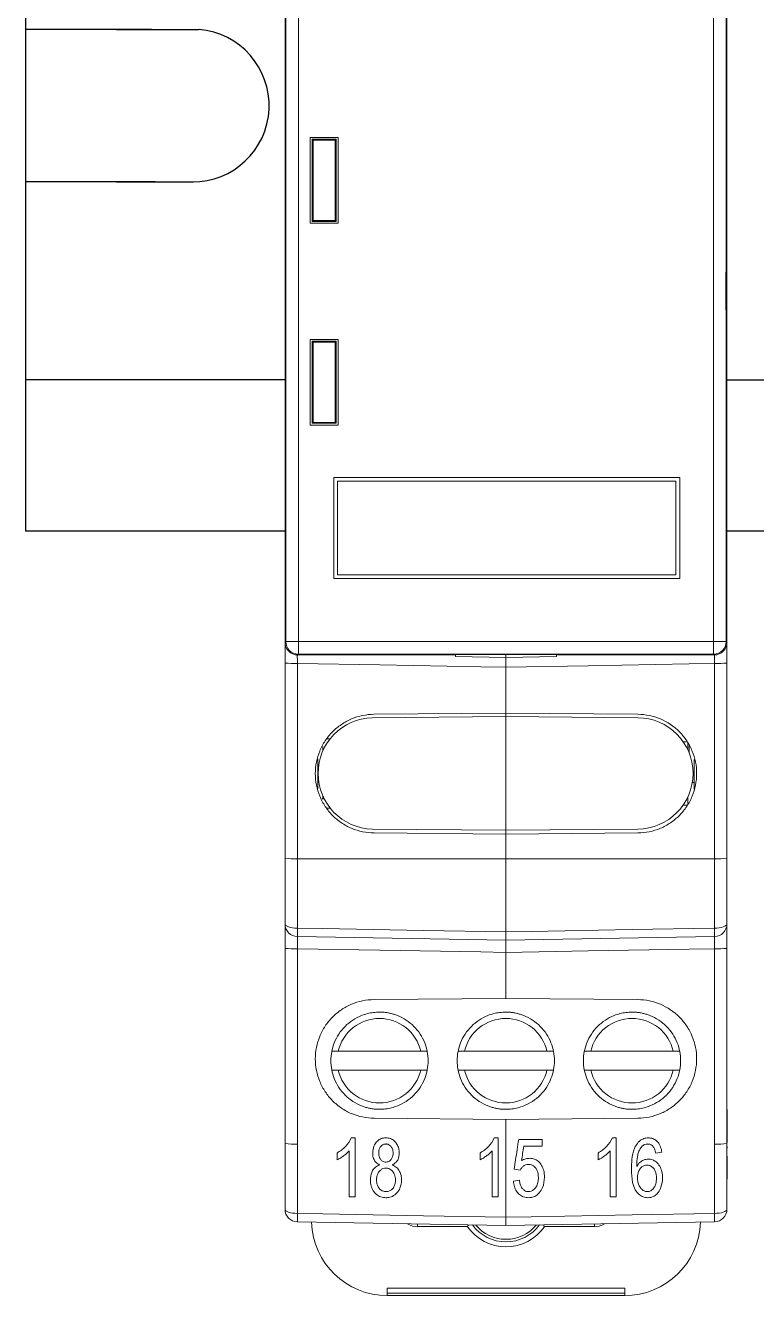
# Model space of a CAD drawing. Header units: millimetres. Extents: x -72 to 2978, y -1067 to 2817.
# Drawn here: x 2408.2 to 2437.2, y 736.6 to 787 of the extents above; entities that cross this region are included whole.
import ezdxf

# ---------------------------------------------------------------- set-up
doc = ezdxf.new("R2010")
doc.units = ezdxf.units.MM

msp = doc.modelspace()

# ---------------------------------------------------------------- linework, layer by layer
at = {"color": 7, "linetype": 'Continuous', "lineweight": 15}
for p, q in [((2418.502, 806.318), (2418.502, 762.518)), ((2418.502, 806.174), (2418.502, 762.663)), ((2418.531, 762.548), (2418.531, 806.289)), ((2419.031, 806.289), (2419.031, 762.548)), ((2435.472, 762.548), (2435.472, 806.289)), ((2435.972, 806.289), (2435.972, 762.548)), ((2436.002, 762.518), (2436.002, 806.318)), ((2436.002, 762.663), (2436.002, 806.174)), ((2419.502, 779.118), (2419.502, 782.518)), ((2419.502, 782.518), (2420.602, 782.518)), ((2419.612, 782.409), (2419.577, 782.443)), ((2419.577, 782.443), (2419.577, 779.193)), ((2420.527, 782.443), (2419.577, 782.443)), ((2419.612, 782.409), (2419.612, 779.228)), ((2420.492, 782.409), (2419.612, 782.409)), ((2420.492, 782.409), (2420.527, 782.443)), ((2420.492, 779.228), (2420.492, 782.409)), ((2420.527, 779.193), (2420.527, 782.443)), ((2420.602, 782.518), (2420.602, 779.118)), ((2420.602, 779.118), (2419.502, 779.118)), ((2419.612, 779.228), (2419.577, 779.193)), ((2419.577, 779.193), (2420.527, 779.193)), ((2419.612, 779.228), (2420.492, 779.228)), ((2420.492, 779.228), (2420.527, 779.193)), ((2419.502, 774.518), (2420.602, 774.518)), ((2419.502, 771.118), (2419.502, 774.518)), ((2419.612, 774.409), (2419.577, 774.443)), ((2420.527, 774.443), (2419.577, 774.443)), ((2419.577, 774.443), (2419.577, 771.193)), ((2420.492, 774.409), (2419.612, 774.409)), ((2419.612, 774.409), (2419.612, 771.228)), ((2420.492, 774.409), (2420.527, 774.443)), ((2420.492, 771.228), (2420.492, 774.409)), ((2420.527, 771.193), (2420.527, 774.443)), ((2420.602, 774.518), (2420.602, 771.118)), ((2420.602, 771.118), (2419.502, 771.118)), ((2419.612, 771.228), (2419.577, 771.193)), ((2419.577, 771.193), (2420.527, 771.193)), ((2419.612, 771.228), (2420.492, 771.228)), ((2420.492, 771.228), (2420.527, 771.193)), ((2434.131, 769.048), (2420.431, 769.048)), ((2420.431, 769.048), (2420.431, 765.048)), ((2433.981, 768.898), (2420.581, 768.898)), ((2420.581, 768.898), (2420.581, 765.198)), ((2433.981, 765.198), (2433.981, 768.898)), ((2434.131, 765.048), (2434.131, 769.048)), ((2420.431, 765.048), (2434.131, 765.048)), ((2420.581, 765.198), (2433.981, 765.198)), ((2418.502, 762.518), (2418.531, 762.548)), ((2419.031, 762.548), (2418.531, 762.548)), ((2419.031, 762.548), (2435.472, 762.548)), ((2419.031, 762.048), (2419.031, 762.548)), ((2435.972, 762.548), (2435.472, 762.548)), ((2435.472, 762.048), (2435.472, 762.548)), ((2435.972, 762.548), (2436.002, 762.518)), ((2419.031, 762.048), (2419.002, 762.018)), ((2419.002, 762.018), (2425.252, 762.018)), ((2435.472, 762.048), (2419.031, 762.048)), ((2425.046, 762.039), (2425.046, 762.029)), ((2429.458, 762.039), (2425.046, 762.039)), ((2425.046, 762.029), (2425.046, 762.039)), ((2425.046, 762.029), (2425.252, 762.029)), ((2425.252, 761.953), (2425.252, 762.039)), ((2427.252, 761.918), (2425.252, 761.953)), ((2427.252, 762.039), (2427.252, 761.918)), ((2429.252, 761.953), (2427.252, 761.918)), ((2429.252, 762.039), (2429.252, 761.953)), ((2429.252, 762.029), (2429.458, 762.029)), ((2429.252, 762.018), (2435.502, 762.018)), ((2429.458, 762.029), (2429.458, 762.039)), ((2429.458, 762.029), (2429.458, 762.039)), ((2435.502, 762.018), (2435.472, 762.048)), ((2418.502, 753.969), (2418.502, 761.698)), ((2418.993, 761.681), (2418.993, 753.945)), ((2427.252, 761.537), (2427.252, 759.714)), ((2435.51, 753.945), (2435.51, 761.681)), ((2436.002, 761.698), (2436.002, 753.969)), ((2427.252, 759.714), (2422.031, 759.668)), ((2427.252, 759.714), (2432.472, 759.668)), ((2421.959, 759.533), (2427.252, 759.579)), ((2427.252, 759.579), (2427.252, 755.074)), ((2427.252, 759.579), (2432.471, 759.533)), ((2420.17, 758.702), (2420.29, 758.7)), ((2434.269, 758.579), (2434.4, 758.579)), ((2434.452, 758.259), (2434.452, 758.507)), ((2419.802, 757.905), (2419.802, 756.73)), ((2434.702, 756.704), (2434.702, 757.881)), ((2434.629, 756.968), (2434.702, 756.968)), ((2420.056, 756.318), (2419.957, 756.318)), ((2434.452, 756.085), (2434.452, 756.394)), ((2420.292, 755.953), (2420.161, 755.95)), ((2434.442, 756.074), (2434.269, 756.074)), ((2421.965, 755.12), (2427.252, 755.074)), ((2427.252, 754.923), (2422.031, 754.969)), ((2427.252, 755.074), (2432.471, 755.12)), ((2427.252, 754.923), (2432.472, 754.969)), ((2427.252, 754.923), (2427.252, 753.938)), ((2418.502, 751.363), (2418.502, 753.969)), ((2418.993, 753.945), (2427.252, 753.938)), ((2418.993, 753.945), (2418.993, 751.199)), ((2435.51, 753.945), (2427.252, 753.938)), ((2427.252, 753.938), (2427.252, 751.05)), ((2435.51, 751.199), (2435.51, 753.945)), ((2436.002, 753.969), (2436.002, 751.363)), ((2427.252, 750.718), (2418.993, 750.863)), ((2435.51, 750.863), (2427.252, 750.718)), ((2418.502, 742.669), (2418.502, 750.398)), ((2418.993, 750.381), (2418.993, 742.645)), ((2427.252, 750.237), (2427.252, 748.414)), ((2435.51, 742.645), (2435.51, 750.381)), ((2436.002, 750.398), (2436.002, 742.669)), ((2427.252, 748.414), (2422.031, 748.368)), ((2427.252, 748.414), (2432.472, 748.368)), ((2420.611, 746.322), (2423.876, 746.322)), ((2425.611, 746.322), (2428.876, 746.322)), ((2430.611, 746.322), (2433.876, 746.322)), ((2423.876, 745.572), (2420.611, 745.572)), ((2428.876, 745.572), (2425.611, 745.572)), ((2433.876, 745.572), (2430.611, 745.572)), ((2427.252, 743.623), (2422.031, 743.669)), ((2427.252, 743.623), (2427.252, 742.638)), ((2436.012, 744.045), (2436.002, 744.045)), ((2436.012, 744.013), (2436.002, 744.013)), ((2436.012, 742.713), (2436.012, 744.013)), ((2418.502, 740.063), (2418.502, 742.669)), ((2418.993, 742.645), (2418.993, 739.899)), ((2421.128, 742.892), (2421.284, 742.892)), ((2426.789, 742.892), (2426.945, 742.892)), ((2427.252, 742.638), (2427.252, 739.75)), ((2428.686, 742.831), (2428.686, 742.561)), ((2431.464, 742.892), (2431.62, 742.892)), ((2435.51, 739.899), (2435.51, 742.645)), ((2436.012, 742.713), (2436.002, 742.713)), ((2436.012, 742.696), (2436.002, 742.696)), ((2436.012, 742.678), (2436.002, 742.678)), ((2436.002, 742.669), (2436.002, 740.063)), ((2433.421, 742.321), (2433.181, 742.291)), ((2436.012, 742.549), (2436.002, 742.549)), ((2436.012, 742.485), (2436.002, 742.485)), ((2436.012, 742.195), (2436.002, 742.195)), ((2436.012, 742.163), (2436.002, 742.163)), ((2436.012, 742.485), (2436.012, 742.549)), ((2436.012, 741.253), (2436.012, 742.163)), ((2427.815, 741.613), (2427.575, 741.647)), ((2427.545, 741.18), (2427.785, 741.21)), ((2436.012, 741.253), (2436.002, 741.253)), ((2436.012, 741.192), (2436.002, 741.192)), ((2436.012, 740.846), (2436.002, 740.846)), ((2436.012, 740.749), (2436.002, 740.749)), ((2421.284, 740.55), (2421.043, 740.55)), ((2426.945, 740.55), (2426.704, 740.55)), ((2431.62, 740.55), (2431.38, 740.55)), ((2436.012, 740.521), (2436.002, 740.521)), ((2427.252, 739.418), (2418.993, 739.563)), ((2425.729, 739.374), (2423.752, 739.374)), ((2435.51, 739.563), (2427.252, 739.418)), ((2430.752, 739.374), (2428.775, 739.374)), ((2422.552, 736.943), (2431.952, 736.943)), ((2422.552, 736.743), (2422.552, 736.943)), ((2431.952, 736.743), (2422.552, 736.743)), ((2422.552, 736.743), (2422.552, 736.643)), ((2431.952, 736.643), (2422.552, 736.643)), ((2431.952, 736.743), (2431.952, 736.943)), ((2431.952, 736.743), (2431.952, 736.643))]:
    msp.add_line(p, q, dxfattribs=at)
at = {"color": 6}
for p, q in [((2408.222, 795.918), (2408.222, 766.918)), ((2418.502, 772.918), (2408.222, 772.918)), ((2418.502, 766.918), (2408.222, 766.918))]:
    msp.add_line(p, q, dxfattribs=at)
at = {"color": 6, "linetype": 'ByBlock'}
for p, q in [((2413.22, 786.79), (2408.222, 786.79)), ((2413.22, 786.79), (2415.094, 786.79)), ((2413.356, 780.758), (2408.222, 780.758)), ((2411.83, 780.758), (2414.882, 780.758)), ((2436.002, 772.918), (2442.155, 772.918)), ((2442.155, 766.918), (2436.002, 766.918))]:
    msp.add_line(p, q, dxfattribs=at)
for p, q in [((2411.83, 786.79), (2414.61, 786.79)), ((2418.502, 777.174), (2418.502, 771.174)), ((2436.002, 771.174), (2435.972, 777.174))]:
    msp.add_line(p, q)
at = {"color": 102, "linetype": 'Continuous', "lineweight": 15}
for p, q in [((2427.252, 759.714), (2427.252, 759.579)), ((2419.998, 758.392), (2419.998, 758.217)), ((2434.505, 758.135), (2434.505, 758.434)), ((2419.998, 756.439), (2419.998, 756.318)), ((2427.252, 755.074), (2427.252, 754.923)), ((2422.433, 742.642), (2422.563, 742.642)), ((2432.926, 742.643), (2432.815, 742.643)), ((2423.752, 739.374), (2423.752, 739.48)), ((2430.752, 739.48), (2430.752, 739.374))]:
    msp.add_line(p, q, dxfattribs=at)
at = {"color": 7, "linetype": 'Continuous', "lineweight": 15, "flags": 128}
for points in [[(2427.252, 761.537), (2426.252, 761.554), (2422.253, 761.624), (2418.993, 761.681)], [(2435.51, 761.681), (2434.511, 761.663), (2430.512, 761.593), (2427.252, 761.537)], [(2418.993, 751.199), (2418.897, 751.203), (2418.804, 751.212), (2418.719, 751.228), (2418.645, 751.248), (2418.584, 751.273), (2418.539, 751.301), (2418.511, 751.331), (2418.502, 751.363)], [(2418.993, 751.199), (2419.993, 751.181), (2423.992, 751.109), (2427.252, 751.05)], [(2427.252, 751.05), (2428.251, 751.068), (2432.25, 751.14), (2435.51, 751.199)], [(2436.002, 751.363), (2435.992, 751.331), (2435.964, 751.301), (2435.919, 751.273), (2435.858, 751.248), (2435.784, 751.228), (2435.699, 751.212), (2435.607, 751.203), (2435.51, 751.199)], [(2427.252, 750.237), (2426.252, 750.254), (2422.253, 750.324), (2418.993, 750.381)], [(2435.51, 750.381), (2434.511, 750.363), (2430.512, 750.293), (2427.252, 750.237)], [(2427.252, 743.623), (2429.861, 743.646), (2432.472, 743.669)], [(2418.993, 739.899), (2418.897, 739.903), (2418.804, 739.912), (2418.719, 739.928), (2418.645, 739.948), (2418.584, 739.973), (2418.539, 740.001), (2418.511, 740.031), (2418.502, 740.063)], [(2418.993, 739.899), (2419.993, 739.881), (2423.992, 739.809), (2427.252, 739.75)], [(2427.252, 739.75), (2428.251, 739.768), (2432.25, 739.84), (2435.51, 739.899)], [(2435.51, 739.899), (2435.607, 739.903), (2435.699, 739.912), (2435.784, 739.928), (2435.858, 739.948), (2435.919, 739.973), (2435.964, 740.001), (2435.992, 740.031), (2436.002, 740.063)]]:
    msp.add_lwpolyline(points, dxfattribs=at)
at = {"color": 6, "linetype": 'ByBlock'}
msp.add_arc((2414.852, 783.779), 3.021, 269.4277, 85.4019, dxfattribs=at)
at = {"color": 7, "linetype": 'Continuous', "lineweight": 15}
for centre, radius, start, end in [((2419.031, 762.548), 0.5, 180.0016, 269.9983), ((2435.472, 762.548), 0.5, 270.0017, 359.9984), ((2418.872, 765.103), 3.424, 263.7965, 272.0287), ((2435.632, 765.103), 3.424, 267.9713, 276.2035), ((2432.452, 757.326), 2.207, 270.5, 89.5), ((2418.872, 756.507), 2.565, 261.7006, 272.7065), ((2435.631, 756.507), 2.565, 267.2935, 278.2994), ((2419.002, 751.363), 0.5, 180, 269), ((2424.806, 751.031), 5.816, 178.3416, 181.6584), ((2435.502, 751.363), 0.5, 271, 0), ((2429.697, 751.031), 5.816, 358.3416, 1.6584), ((2418.872, 753.803), 3.425, 263.7973, 272.0285), ((2435.632, 753.803), 3.425, 267.9715, 276.2027), ((2418.872, 745.206), 2.564, 261.6988, 272.708), ((2435.631, 745.206), 2.564, 267.292, 278.3012), ((2419.002, 740.063), 0.5, 180, 269), ((2424.807, 739.731), 5.816, 178.3416, 181.6584), ((2435.502, 740.063), 0.5, 271, 0), ((2429.697, 739.731), 5.816, 358.3416, 1.6584), ((2422.552, 739.643), 3, 181.7547, 270), ((2427.252, 740.423), 1.85, 214.5739, 325.4261), ((2427.252, 740.423), 1.65, 216.5266, 323.4734), ((2427.252, 740.423), 1.55, 219.4127, 320.5873), ((2431.952, 739.643), 3, 270, 358.2335)]:
    msp.add_arc(centre, radius, start, end, dxfattribs=at)
at = {"color": 102, "linetype": 'Continuous', "lineweight": 15}
for centre, start, end in [((2423.752, 740.173), 240.7879, 270), ((2430.752, 740.173), 270, 298.966)]:
    msp.add_arc(centre, 0.8, start, end, dxfattribs=at)
at = {"color": 7, "linetype": 'Continuous', "lineweight": 15}
for centre, major_axis, ratio, start_param, end_param in [((2419.002, 762.518), (-0.354, -0.354), 0.999973, 5.497801, 7.06857), ((2435.502, 762.518), (0.354, -0.354), 0.999973, 5.497801, 7.06857), ((2422.018, 757.326), (-1.412, 1.697), 0.999163, 5.615437, 8.706415), ((2434.502, 757.267), (0.142, 0.144), 0.975618, 5.503958, 6.182554)]:
    msp.add_ellipse(centre, major_axis=major_axis, ratio=ratio, start_param=start_param, end_param=end_param, dxfattribs=at)
for points, knots in [([(2418.502, 762.518), (2418.502, 762.456), (2418.502, 762.327), (2418.502, 762.033), (2418.502, 761.81), (2418.502, 761.698)], [0, 0, 0, 0, 0.322195, 0.661098, 1, 1, 1, 1]), ([(2436.002, 761.698), (2436.002, 761.76), (2436.002, 761.934), (2436.002, 762.199), (2436.002, 762.422), (2436.002, 762.495), (2436.002, 762.518)], [0, 0, 0, 0, 0.183153, 0.515053, 0.846973, 1, 1, 1, 1]), ([(2427.252, 761.929), (2427.252, 761.922), (2427.252, 761.89), (2427.252, 761.786), (2427.252, 761.654), (2427.252, 761.567), (2427.252, 761.537)], [0, 0, 0, 0, 0.087417, 0.44514, 0.802841, 1, 1, 1, 1]), ([(2427.252, 761.537), (2427.252, 761.592), (2427.252, 761.704), (2427.252, 761.843), (2427.252, 761.903), (2427.252, 761.929)], [0, 0, 0, 0, 0.359008, 0.718015, 1, 1, 1, 1]), ([(2422.031, 754.969), (2421.726, 754.971), (2421.419, 755.035), (2420.998, 755.212), (2420.862, 755.286), (2420.608, 755.458), (2420.491, 755.555), (2420.276, 755.772), (2420.178, 755.892), (2420.009, 756.147), (2419.937, 756.281), (2419.821, 756.564), (2419.776, 756.713), (2419.717, 757.011), (2419.702, 757.163), (2419.702, 757.472), (2419.717, 757.624), (2419.775, 757.922), (2419.82, 758.07), (2419.936, 758.354), (2420.008, 758.488), (2420.176, 758.743), (2420.274, 758.863), (2420.489, 759.08), (2420.606, 759.177), (2420.86, 759.35), (2420.996, 759.423), (2421.416, 759.601), (2421.722, 759.666), (2422.031, 759.668)], [0, 0, 0, 0, 0.125, 0.125, 0.1875, 0.1875, 0.25, 0.25, 0.3125, 0.3125, 0.375, 0.375, 0.4375, 0.4375, 0.5, 0.5, 0.5625, 0.5625, 0.625, 0.625, 0.6875, 0.6875, 0.75, 0.75, 0.8125, 0.8125, 0.875, 0.875, 1, 1, 1, 1]), ([(2432.472, 754.969), (2432.627, 754.97), (2432.778, 754.986), (2433.077, 755.048), (2433.225, 755.094), (2433.507, 755.213), (2433.641, 755.286), (2433.894, 755.457), (2434.014, 755.557), (2434.229, 755.773), (2434.325, 755.891), (2434.495, 756.147), (2434.567, 756.284), (2434.741, 756.706), (2434.802, 757.014), (2434.802, 757.471), (2434.787, 757.625), (2434.727, 757.925), (2434.683, 758.071), (2434.567, 758.354), (2434.494, 758.491), (2434.326, 758.745), (2434.23, 758.863), (2433.905, 759.191), (2433.648, 759.364), (2433.224, 759.543), (2433.078, 759.588), (2432.78, 759.65), (2432.625, 759.667), (2432.472, 759.668)], [0, 0, 0, 0, 0.0625, 0.0625, 0.125, 0.125, 0.1875, 0.1875, 0.25, 0.25, 0.3125, 0.3125, 0.375, 0.375, 0.5, 0.5, 0.5625, 0.5625, 0.625, 0.625, 0.6875, 0.6875, 0.75, 0.75, 0.875, 0.875, 0.9375, 0.9375, 1, 1, 1, 1]), ([(2418.502, 751.363), (2418.502, 751.363), (2418.502, 751.259), (2418.502, 750.993), (2418.502, 750.887), (2418.502, 750.653), (2418.502, 750.527), (2418.502, 750.398)], [0, 0, 0, 0, 0.5, 0.5, 0.75, 0.75, 1, 1, 1, 1]), ([(2436.002, 750.398), (2436.002, 750.656), (2436.002, 750.905), (2436.002, 751.171), (2436.002, 751.242), (2436.002, 751.338), (2436.002, 751.363), (2436.002, 751.363)], [0, 0, 0, 0, 0.5, 0.5, 0.75, 0.75, 1, 1, 1, 1]), ([(2418.993, 750.381), (2418.991, 750.51), (2418.99, 750.634), (2418.99, 750.811), (2418.991, 750.863), (2418.993, 750.863)], [0, 0, 0, 0, 0.5, 0.5, 1, 1, 1, 1]), ([(2427.252, 751.05), (2427.252, 750.953), (2427.252, 750.869), (2427.252, 750.751), (2427.252, 750.718), (2427.252, 750.718)], [0, 0, 0, 0, 0.5, 0.5, 1, 1, 1, 1]), ([(2427.252, 750.718), (2427.252, 750.718), (2427.252, 750.751), (2427.252, 750.868), (2427.252, 750.953), (2427.252, 751.05)], [0, 0, 0, 0, 0.5, 0.5, 1, 1, 1, 1]), ([(2427.252, 750.718), (2427.252, 750.718), (2427.252, 750.667), (2427.252, 750.49), (2427.252, 750.365), (2427.252, 750.237)], [0, 0, 0, 0, 0.5, 0.5, 1, 1, 1, 1]), ([(2427.252, 750.237), (2427.252, 750.365), (2427.252, 750.49), (2427.252, 750.667), (2427.252, 750.718), (2427.252, 750.718)], [0, 0, 0, 0, 0.5, 0.5, 1, 1, 1, 1]), ([(2435.51, 750.863), (2435.513, 750.863), (2435.514, 750.811), (2435.514, 750.634), (2435.513, 750.51), (2435.51, 750.381)], [0, 0, 0, 0, 0.5, 0.5, 1, 1, 1, 1]), ([(2422.031, 743.669), (2421.726, 743.671), (2421.419, 743.735), (2420.998, 743.912), (2420.862, 743.986), (2420.608, 744.158), (2420.491, 744.255), (2420.276, 744.472), (2420.178, 744.592), (2420.009, 744.847), (2419.937, 744.981), (2419.821, 745.264), (2419.776, 745.413), (2419.717, 745.711), (2419.702, 745.863), (2419.702, 746.172), (2419.717, 746.324), (2419.775, 746.622), (2419.82, 746.77), (2419.936, 747.054), (2420.008, 747.188), (2420.176, 747.443), (2420.274, 747.563), (2420.489, 747.78), (2420.606, 747.877), (2420.86, 748.05), (2420.996, 748.123), (2421.416, 748.301), (2421.722, 748.366), (2422.031, 748.368)], [0, 0, 0, 0, 0.125, 0.125, 0.1875, 0.1875, 0.25, 0.25, 0.3125, 0.3125, 0.375, 0.375, 0.4375, 0.4375, 0.5, 0.5, 0.5625, 0.5625, 0.625, 0.625, 0.6875, 0.6875, 0.75, 0.75, 0.8125, 0.8125, 0.875, 0.875, 1, 1, 1, 1]), ([(2432.472, 743.669), (2432.627, 743.67), (2432.778, 743.686), (2433.077, 743.748), (2433.225, 743.794), (2433.507, 743.913), (2433.641, 743.986), (2433.894, 744.157), (2434.014, 744.257), (2434.229, 744.473), (2434.325, 744.591), (2434.495, 744.847), (2434.567, 744.984), (2434.741, 745.406), (2434.802, 745.714), (2434.802, 746.171), (2434.787, 746.325), (2434.727, 746.625), (2434.683, 746.771), (2434.567, 747.054), (2434.494, 747.191), (2434.326, 747.445), (2434.23, 747.563), (2433.905, 747.891), (2433.648, 748.064), (2433.224, 748.243), (2433.078, 748.288), (2432.78, 748.35), (2432.625, 748.367), (2432.472, 748.368)], [0, 0, 0, 0, 0.0625, 0.0625, 0.125, 0.125, 0.1875, 0.1875, 0.25, 0.25, 0.3125, 0.3125, 0.375, 0.375, 0.5, 0.5, 0.5625, 0.5625, 0.625, 0.625, 0.6875, 0.6875, 0.75, 0.75, 0.875, 0.875, 0.9375, 0.9375, 1, 1, 1, 1]), ([(2422.244, 744.022), (2422.195, 744.023), (2422.098, 744.025), (2421.954, 744.042), (2421.812, 744.069), (2421.672, 744.107), (2421.457, 744.183), (2421.179, 744.326), (2420.874, 744.576), (2420.623, 744.882), (2420.447, 745.224), (2420.341, 745.584), (2420.308, 745.947), (2420.341, 746.31), (2420.447, 746.669), (2420.623, 747.012), (2420.873, 747.317), (2421.179, 747.568), (2421.486, 747.726), (2421.764, 747.816), (2422.002, 747.863), (2422.163, 747.869), (2422.244, 747.872)], [0, 0, 0, 0, 0.024176, 0.048139, 0.072026, 0.095974, 0.120121, 0.185059, 0.250086, 0.315023, 0.38005, 0.439993, 0.500024, 0.559968, 0.619999, 0.684937, 0.749963, 0.814901, 0.879927, 0.92, 0.95981, 1, 1, 1, 1]), ([(2422.244, 747.622), (2421.865, 747.622), (2421.497, 747.493), (2420.904, 747.021), (2420.696, 746.691), (2420.611, 746.322)], [0, 0, 0, 0, 0.5, 0.5, 1, 1, 1, 1]), ([(2422.244, 747.872), (2422.293, 747.871), (2422.39, 747.869), (2422.534, 747.852), (2422.676, 747.825), (2422.816, 747.787), (2423.031, 747.711), (2423.309, 747.568), (2423.614, 747.317), (2423.865, 747.012), (2424.041, 746.669), (2424.147, 746.31), (2424.18, 745.947), (2424.147, 745.584), (2424.041, 745.225), (2423.865, 744.882), (2423.614, 744.577), (2423.309, 744.326), (2423.002, 744.168), (2422.724, 744.078), (2422.486, 744.031), (2422.325, 744.025), (2422.244, 744.022)], [0, 0, 0, 0, 0.024176, 0.048139, 0.072026, 0.095974, 0.120121, 0.185059, 0.250086, 0.315023, 0.38005, 0.439993, 0.500024, 0.559968, 0.619999, 0.684937, 0.749963, 0.814901, 0.879927, 0.92, 0.95981, 1, 1, 1, 1]), ([(2423.876, 746.322), (2423.792, 746.691), (2423.584, 747.021), (2422.991, 747.493), (2422.623, 747.622), (2422.244, 747.622)], [0, 0, 0, 0, 0.5, 0.5, 1, 1, 1, 1]), ([(2427.244, 744.022), (2427.195, 744.023), (2427.098, 744.025), (2426.954, 744.042), (2426.812, 744.069), (2426.672, 744.107), (2426.457, 744.183), (2426.179, 744.326), (2425.874, 744.576), (2425.623, 744.882), (2425.447, 745.224), (2425.341, 745.584), (2425.308, 745.947), (2425.341, 746.31), (2425.447, 746.669), (2425.623, 747.012), (2425.873, 747.317), (2426.179, 747.568), (2426.486, 747.726), (2426.764, 747.816), (2427.002, 747.863), (2427.163, 747.869), (2427.244, 747.872)], [0, 0, 0, 0, 0.024176, 0.048139, 0.072026, 0.095974, 0.120121, 0.185059, 0.250086, 0.315023, 0.38005, 0.439993, 0.500024, 0.559968, 0.619999, 0.684937, 0.749963, 0.814901, 0.879927, 0.92, 0.95981, 1, 1, 1, 1]), ([(2427.244, 747.622), (2426.865, 747.622), (2426.497, 747.493), (2425.904, 747.021), (2425.696, 746.691), (2425.611, 746.322)], [0, 0, 0, 0, 0.5, 0.5, 1, 1, 1, 1]), ([(2427.244, 747.872), (2427.293, 747.871), (2427.39, 747.869), (2427.534, 747.852), (2427.676, 747.825), (2427.816, 747.787), (2428.031, 747.711), (2428.309, 747.568), (2428.614, 747.317), (2428.865, 747.012), (2429.041, 746.669), (2429.147, 746.31), (2429.18, 745.947), (2429.147, 745.584), (2429.041, 745.225), (2428.865, 744.882), (2428.614, 744.577), (2428.309, 744.326), (2428.002, 744.168), (2427.724, 744.078), (2427.486, 744.031), (2427.325, 744.025), (2427.244, 744.022)], [0, 0, 0, 0, 0.024176, 0.048139, 0.072026, 0.095974, 0.120121, 0.185059, 0.250086, 0.315023, 0.38005, 0.439993, 0.500024, 0.559968, 0.619999, 0.684937, 0.749963, 0.814901, 0.879927, 0.92, 0.95981, 1, 1, 1, 1]), ([(2428.876, 746.322), (2428.792, 746.691), (2428.584, 747.021), (2427.991, 747.493), (2427.623, 747.622), (2427.244, 747.622)], [0, 0, 0, 0, 0.5, 0.5, 1, 1, 1, 1]), ([(2432.244, 744.022), (2432.195, 744.023), (2432.098, 744.025), (2431.954, 744.042), (2431.812, 744.069), (2431.672, 744.107), (2431.457, 744.183), (2431.179, 744.326), (2430.874, 744.576), (2430.623, 744.882), (2430.447, 745.224), (2430.341, 745.584), (2430.308, 745.947), (2430.341, 746.31), (2430.447, 746.669), (2430.623, 747.012), (2430.873, 747.317), (2431.179, 747.568), (2431.486, 747.726), (2431.764, 747.816), (2432.002, 747.863), (2432.163, 747.869), (2432.244, 747.872)], [0, 0, 0, 0, 0.024176, 0.048139, 0.072026, 0.095974, 0.120121, 0.185059, 0.250086, 0.315023, 0.38005, 0.439993, 0.500024, 0.559968, 0.619999, 0.684937, 0.749963, 0.814901, 0.879927, 0.92, 0.95981, 1, 1, 1, 1]), ([(2432.244, 747.622), (2431.865, 747.622), (2431.497, 747.493), (2430.904, 747.021), (2430.696, 746.691), (2430.611, 746.322)], [0, 0, 0, 0, 0.5, 0.5, 1, 1, 1, 1]), ([(2432.244, 747.872), (2432.293, 747.871), (2432.39, 747.869), (2432.534, 747.852), (2432.676, 747.825), (2432.816, 747.787), (2433.031, 747.711), (2433.309, 747.568), (2433.614, 747.317), (2433.865, 747.012), (2434.041, 746.669), (2434.147, 746.31), (2434.18, 745.947), (2434.147, 745.584), (2434.041, 745.225), (2433.865, 744.882), (2433.614, 744.577), (2433.309, 744.326), (2433.002, 744.168), (2432.724, 744.078), (2432.486, 744.031), (2432.325, 744.025), (2432.244, 744.022)], [0, 0, 0, 0, 0.024176, 0.048139, 0.072026, 0.095974, 0.120121, 0.185059, 0.250086, 0.315023, 0.38005, 0.439993, 0.500024, 0.559968, 0.619999, 0.684937, 0.749963, 0.814901, 0.879927, 0.92, 0.95981, 1, 1, 1, 1]), ([(2433.876, 746.322), (2433.792, 746.691), (2433.584, 747.021), (2432.991, 747.493), (2432.623, 747.622), (2432.244, 747.622)], [0, 0, 0, 0, 0.5, 0.5, 1, 1, 1, 1]), ([(2420.611, 745.572), (2420.696, 745.202), (2420.904, 744.873), (2421.497, 744.4), (2421.865, 744.272), (2422.244, 744.272)], [0, 0, 0, 0, 0.5, 0.5, 1, 1, 1, 1]), ([(2422.244, 744.272), (2422.623, 744.272), (2422.991, 744.4), (2423.584, 744.873), (2423.792, 745.202), (2423.876, 745.572)], [0, 0, 0, 0, 0.5, 0.5, 1, 1, 1, 1]), ([(2425.611, 745.572), (2425.696, 745.202), (2425.904, 744.873), (2426.497, 744.4), (2426.865, 744.272), (2427.244, 744.272)], [0, 0, 0, 0, 0.5, 0.5, 1, 1, 1, 1]), ([(2427.244, 744.272), (2427.623, 744.272), (2427.991, 744.4), (2428.584, 744.873), (2428.792, 745.202), (2428.876, 745.572)], [0, 0, 0, 0, 0.5, 0.5, 1, 1, 1, 1]), ([(2430.611, 745.572), (2430.696, 745.202), (2430.904, 744.873), (2431.497, 744.4), (2431.865, 744.272), (2432.244, 744.272)], [0, 0, 0, 0, 0.5, 0.5, 1, 1, 1, 1]), ([(2432.244, 744.272), (2432.623, 744.272), (2432.991, 744.4), (2433.584, 744.873), (2433.792, 745.202), (2433.876, 745.572)], [0, 0, 0, 0, 0.5, 0.5, 1, 1, 1, 1]), ([(2421.128, 742.892), (2421.072, 742.765), (2420.989, 742.648), (2420.893, 742.548), (2420.845, 742.498), (2420.792, 742.451), (2420.737, 742.408), (2420.682, 742.365), (2420.623, 742.327), (2420.563, 742.291)], [0, 0, 0, 0, 0.500335, 0.500335, 0.500335, 0.750302, 0.750302, 0.750302, 1, 1, 1, 1]), ([(2421.284, 740.55), (2421.284, 740.642), (2421.284, 740.829), (2421.284, 741.116), (2421.284, 741.411), (2421.284, 741.798), (2421.284, 742.292), (2421.284, 742.687), (2421.284, 742.892)], [0, 0, 0, 0, 0.12047, 0.243906, 0.37041, 0.500076, 0.740119, 1, 1, 1, 1]), ([(2422.497, 742.892), (2422.477, 742.891), (2422.457, 742.89), (2422.438, 742.888), (2422.382, 742.883), (2422.326, 742.867), (2422.276, 742.843), (2422.219, 742.815), (2422.167, 742.775), (2422.125, 742.728), (2422.083, 742.681), (2422.049, 742.626), (2422.024, 742.568), (2421.988, 742.482), (2421.976, 742.387), (2421.974, 742.294)], [0, 0, 0, 0, 0.065755, 0.065755, 0.065755, 0.254168, 0.254168, 0.254168, 0.468613, 0.468613, 0.468613, 0.681703, 0.681703, 0.681703, 1, 1, 1, 1]), ([(2422.214, 742.301), (2422.215, 742.329), (2422.216, 742.358), (2422.222, 742.386), (2422.229, 742.424), (2422.241, 742.46), (2422.259, 742.494), (2422.277, 742.528), (2422.302, 742.56), (2422.331, 742.586), (2422.354, 742.606), (2422.38, 742.624), (2422.409, 742.635), (2422.437, 742.646), (2422.468, 742.65), (2422.498, 742.651)], [0, 0, 0, 0, 0.17141, 0.17141, 0.17141, 0.399207, 0.399207, 0.399207, 0.634505, 0.634505, 0.634505, 0.81784, 0.81784, 0.81784, 1, 1, 1, 1]), ([(2423.025, 742.285), (2423.023, 742.347), (2423.018, 742.411), (2423.004, 742.472), (2422.989, 742.533), (2422.964, 742.593), (2422.93, 742.646), (2422.903, 742.69), (2422.869, 742.731), (2422.83, 742.767), (2422.785, 742.807), (2422.732, 742.841), (2422.674, 742.862), (2422.618, 742.882), (2422.557, 742.89), (2422.497, 742.892)], [0, 0, 0, 0, 0.210197, 0.210197, 0.210197, 0.421737, 0.421737, 0.421737, 0.596064, 0.596064, 0.596064, 0.799645, 0.799645, 0.799645, 1, 1, 1, 1]), ([(2422.498, 742.651), (2422.513, 742.65), (2422.528, 742.649), (2422.544, 742.647), (2422.569, 742.643), (2422.594, 742.633), (2422.616, 742.62), (2422.644, 742.604), (2422.669, 742.583), (2422.69, 742.559), (2422.716, 742.53), (2422.737, 742.497), (2422.752, 742.462), (2422.776, 742.407), (2422.782, 742.345), (2422.785, 742.285)], [0, 0, 0, 0, 0.087293, 0.087293, 0.087293, 0.237061, 0.237061, 0.237061, 0.423087, 0.423087, 0.423087, 0.645352, 0.645352, 0.645352, 1, 1, 1, 1]), ([(2426.789, 742.892), (2426.733, 742.765), (2426.65, 742.648), (2426.554, 742.548), (2426.506, 742.498), (2426.453, 742.451), (2426.398, 742.408), (2426.343, 742.365), (2426.284, 742.327), (2426.224, 742.291)], [0, 0, 0, 0, 0.500723, 0.500723, 0.500723, 0.750495, 0.750495, 0.750495, 1, 1, 1, 1]), ([(2426.945, 740.55), (2426.945, 740.643), (2426.945, 740.832), (2426.945, 741.119), (2426.945, 741.413), (2426.945, 741.802), (2426.945, 742.295), (2426.945, 742.689), (2426.945, 742.892)], [0, 0, 0, 0, 0.121699, 0.245558, 0.371651, 0.500046, 0.743449, 1, 1, 1, 1]), ([(2427.755, 742.831), (2427.734, 742.695), (2427.693, 742.426), (2427.633, 742.031), (2427.594, 741.774), (2427.575, 741.647)], [0, 0, 0, 0, 0.345187, 0.678452, 1, 1, 1, 1]), ([(2428.686, 742.831), (2428.527, 742.831), (2428.217, 742.831), (2427.906, 742.831), (2427.755, 742.831)], [0, 0, 0, 0, 0.512391, 1, 1, 1, 1]), ([(2431.464, 742.892), (2431.409, 742.765), (2431.326, 742.649), (2431.23, 742.549), (2431.182, 742.498), (2431.129, 742.451), (2431.074, 742.408), (2431.019, 742.365), (2430.959, 742.327), (2430.899, 742.291)], [0, 0, 0, 0, 0.499499, 0.499499, 0.499499, 0.749886, 0.749886, 0.749886, 1, 1, 1, 1]), ([(2431.62, 740.55), (2431.62, 740.643), (2431.62, 740.83), (2431.62, 741.117), (2431.62, 741.412), (2431.62, 741.8), (2431.62, 742.293), (2431.62, 742.688), (2431.62, 742.892)], [0, 0, 0, 0, 0.121062, 0.244704, 0.37101, 0.50006, 0.741832, 1, 1, 1, 1]), ([(2432.89, 742.892), (2432.857, 742.89), (2432.823, 742.889), (2432.791, 742.883), (2432.736, 742.873), (2432.682, 742.853), (2432.633, 742.826), (2432.563, 742.788), (2432.503, 742.731), (2432.454, 742.669), (2432.405, 742.607), (2432.365, 742.537), (2432.336, 742.464), (2432.282, 742.328), (2432.255, 742.182), (2432.239, 742.037), (2432.225, 741.907), (2432.221, 741.776), (2432.22, 741.646)], [0, 0, 0, 0, 0.061961, 0.061961, 0.061961, 0.167905, 0.167905, 0.167905, 0.319669, 0.319669, 0.319669, 0.470138, 0.470138, 0.470138, 0.749646, 0.749646, 0.749646, 1, 1, 1, 1]), ([(2432.535, 742.399), (2432.546, 742.42), (2432.557, 742.442), (2432.57, 742.463), (2432.595, 742.505), (2432.627, 742.545), (2432.664, 742.577), (2432.691, 742.6), (2432.722, 742.62), (2432.756, 742.632), (2432.789, 742.645), (2432.825, 742.65), (2432.86, 742.651)], [0, 0, 0, 0, 0.167214, 0.167214, 0.167214, 0.508977, 0.508977, 0.508977, 0.755073, 0.755073, 0.755073, 1, 1, 1, 1]), ([(2432.86, 742.651), (2432.891, 742.65), (2432.923, 742.646), (2432.953, 742.636), (2432.984, 742.625), (2433.012, 742.608), (2433.038, 742.587), (2433.054, 742.574), (2433.069, 742.558), (2433.083, 742.542)], [0, 0, 0, 0, 0.366478, 0.366478, 0.366478, 0.749796, 0.749796, 0.749796, 1, 1, 1, 1]), ([(2433.421, 742.321), (2433.417, 742.357), (2433.412, 742.394), (2433.404, 742.429), (2433.388, 742.504), (2433.362, 742.577), (2433.324, 742.643), (2433.297, 742.689), (2433.263, 742.731), (2433.224, 742.766), (2433.179, 742.807), (2433.125, 742.841), (2433.068, 742.862), (2433.011, 742.882), (2432.95, 742.89), (2432.89, 742.892)], [0, 0, 0, 0, 0.126815, 0.126815, 0.126815, 0.392507, 0.392507, 0.392507, 0.576716, 0.576716, 0.576716, 0.789851, 0.789851, 0.789851, 1, 1, 1, 1]), ([(2420.563, 742.021), (2420.609, 742.043), (2420.654, 742.067), (2420.697, 742.093), (2420.739, 742.12), (2420.781, 742.148), (2420.821, 742.178), (2420.861, 742.208), (2420.901, 742.24), (2420.938, 742.273), (2420.975, 742.307), (2421.01, 742.343), (2421.043, 742.381)], [0, 0, 0, 0, 0.251365, 0.251365, 0.251365, 0.500161, 0.500161, 0.500161, 0.749907, 0.749907, 0.749907, 1, 1, 1, 1]), ([(2420.563, 742.291), (2420.563, 742.245), (2420.563, 742.155), (2420.563, 742.065), (2420.563, 742.021)], [0, 0, 0, 0, 0.506558, 1, 1, 1, 1]), ([(2421.043, 742.381), (2421.043, 742.272), (2421.043, 742.057), (2421.043, 741.738), (2421.043, 741.429), (2421.043, 741.128), (2421.043, 740.835), (2421.043, 740.644), (2421.043, 740.55)], [0, 0, 0, 0, 0.176706, 0.34924, 0.517713, 0.682244, 0.84296, 1, 1, 1, 1]), ([(2421.974, 742.294), (2421.975, 742.265), (2421.975, 742.236), (2421.978, 742.208), (2421.985, 742.148), (2422, 742.089), (2422.026, 742.035), (2422.047, 741.992), (2422.075, 741.951), (2422.11, 741.917), (2422.151, 741.876), (2422.203, 741.845), (2422.255, 741.818)], [0, 0, 0, 0, 0.14643, 0.14643, 0.14643, 0.452509, 0.452509, 0.452509, 0.699952, 0.699952, 0.699952, 1, 1, 1, 1]), ([(2422.501, 741.931), (2422.489, 741.932), (2422.476, 741.932), (2422.464, 741.934), (2422.437, 741.937), (2422.411, 741.945), (2422.387, 741.957), (2422.355, 741.974), (2422.326, 741.998), (2422.302, 742.025), (2422.279, 742.052), (2422.26, 742.083), (2422.246, 742.116), (2422.223, 742.174), (2422.216, 742.238), (2422.214, 742.301)], [0, 0, 0, 0, 0.069061, 0.069061, 0.069061, 0.223285, 0.223285, 0.223285, 0.430526, 0.430526, 0.430526, 0.636363, 0.636363, 0.636363, 1, 1, 1, 1]), ([(2422.785, 742.285), (2422.783, 742.253), (2422.782, 742.22), (2422.776, 742.188), (2422.769, 742.152), (2422.756, 742.116), (2422.738, 742.084), (2422.721, 742.052), (2422.698, 742.022), (2422.671, 741.997), (2422.648, 741.977), (2422.621, 741.959), (2422.592, 741.948), (2422.563, 741.936), (2422.532, 741.933), (2422.501, 741.931)], [0, 0, 0, 0, 0.192679, 0.192679, 0.192679, 0.412146, 0.412146, 0.412146, 0.630474, 0.630474, 0.630474, 0.815594, 0.815594, 0.815594, 1, 1, 1, 1]), ([(2422.747, 741.818), (2422.757, 741.824), (2422.767, 741.829), (2422.778, 741.834), (2422.822, 741.858), (2422.863, 741.888), (2422.897, 741.924), (2422.931, 741.959), (2422.96, 742.002), (2422.98, 742.047), (2423.012, 742.121), (2423.023, 742.204), (2423.025, 742.285)], [0, 0, 0, 0, 0.059796, 0.059796, 0.059796, 0.317434, 0.317434, 0.317434, 0.575857, 0.575857, 0.575857, 1, 1, 1, 1]), ([(2426.224, 742.021), (2426.27, 742.043), (2426.315, 742.067), (2426.358, 742.093), (2426.4, 742.12), (2426.442, 742.148), (2426.482, 742.178), (2426.522, 742.208), (2426.562, 742.24), (2426.599, 742.273), (2426.636, 742.307), (2426.671, 742.343), (2426.704, 742.381)], [0, 0, 0, 0, 0.251528, 0.251528, 0.251528, 0.500487, 0.500487, 0.500487, 0.750071, 0.750071, 0.750071, 1, 1, 1, 1]), ([(2426.224, 742.291), (2426.224, 742.246), (2426.224, 742.156), (2426.224, 742.066), (2426.224, 742.021)], [0, 0, 0, 0, 0.503066, 1, 1, 1, 1]), ([(2426.704, 742.381), (2426.704, 742.276), (2426.704, 742.068), (2426.704, 741.76), (2426.704, 741.404), (2426.704, 741), (2426.704, 740.699), (2426.704, 740.55)], [0, 0, 0, 0, 0.170808, 0.337447, 0.499991, 0.753266, 1, 1, 1, 1]), ([(2427.87, 741.99), (2427.884, 742.084), (2427.913, 742.274), (2427.942, 742.465), (2427.956, 742.561)], [0, 0, 0, 0, 0.493551, 1, 1, 1, 1]), ([(2427.956, 742.561), (2428.075, 742.561), (2428.318, 742.561), (2428.561, 742.561), (2428.686, 742.561)], [0, 0, 0, 0, 0.4875, 1, 1, 1, 1]), ([(2430.899, 742.021), (2430.99, 742.064), (2431.076, 742.118), (2431.157, 742.178), (2431.197, 742.208), (2431.237, 742.239), (2431.274, 742.273), (2431.312, 742.307), (2431.347, 742.343), (2431.38, 742.381)], [0, 0, 0, 0, 0.499569, 0.499569, 0.499569, 0.74961, 0.74961, 0.74961, 1, 1, 1, 1]), ([(2430.899, 742.291), (2430.899, 742.246), (2430.899, 742.156), (2430.899, 742.066), (2430.899, 742.021)], [0, 0, 0, 0, 0.503841, 1, 1, 1, 1]), ([(2431.38, 742.381), (2431.38, 742.276), (2431.38, 742.067), (2431.38, 741.76), (2431.38, 741.403), (2431.38, 740.999), (2431.38, 740.698), (2431.38, 740.55)], [0, 0, 0, 0, 0.170998, 0.337633, 0.499989, 0.753379, 1, 1, 1, 1]), ([(2432.428, 741.754), (2432.429, 741.809), (2432.43, 741.864), (2432.433, 741.919), (2432.436, 741.974), (2432.441, 742.028), (2432.449, 742.082), (2432.456, 742.137), (2432.466, 742.191), (2432.479, 742.244), (2432.493, 742.297), (2432.512, 742.349), (2432.535, 742.399)], [0, 0, 0, 0, 0.251225, 0.251225, 0.251225, 0.501106, 0.501106, 0.501106, 0.750212, 0.750212, 0.750212, 1, 1, 1, 1]), ([(2433.083, 742.542), (2433.11, 742.506), (2433.132, 742.466), (2433.147, 742.423), (2433.155, 742.402), (2433.161, 742.38), (2433.166, 742.358), (2433.172, 742.336), (2433.176, 742.313), (2433.181, 742.291)], [0, 0, 0, 0, 0.500381, 0.500381, 0.500381, 0.750413, 0.750413, 0.750413, 1, 1, 1, 1]), ([(2422.255, 741.818), (2422.223, 741.808), (2422.192, 741.796), (2422.162, 741.78), (2422.11, 741.752), (2422.062, 741.714), (2422.024, 741.669), (2421.986, 741.625), (2421.955, 741.573), (2421.934, 741.519), (2421.897, 741.428), (2421.885, 741.327), (2421.884, 741.229)], [0, 0, 0, 0, 0.131508, 0.131508, 0.131508, 0.367648, 0.367648, 0.367648, 0.601923, 0.601923, 0.601923, 1, 1, 1, 1]), ([(2422.124, 741.23), (2422.125, 741.276), (2422.128, 741.323), (2422.138, 741.368), (2422.149, 741.415), (2422.166, 741.461), (2422.19, 741.502), (2422.214, 741.544), (2422.245, 741.582), (2422.282, 741.613), (2422.311, 741.638), (2422.345, 741.658), (2422.382, 741.671), (2422.418, 741.684), (2422.456, 741.69), (2422.495, 741.691)], [0, 0, 0, 0, 0.212657, 0.212657, 0.212657, 0.432528, 0.432528, 0.432528, 0.652542, 0.652542, 0.652542, 0.827175, 0.827175, 0.827175, 1, 1, 1, 1]), ([(2422.495, 741.691), (2422.516, 741.69), (2422.538, 741.689), (2422.559, 741.685), (2422.593, 741.679), (2422.627, 741.666), (2422.657, 741.649), (2422.698, 741.626), (2422.735, 741.593), (2422.766, 741.557), (2422.797, 741.521), (2422.821, 741.479), (2422.838, 741.435), (2422.864, 741.367), (2422.873, 741.293), (2422.875, 741.221)], [0, 0, 0, 0, 0.094605, 0.094605, 0.094605, 0.247608, 0.247608, 0.247608, 0.459716, 0.459716, 0.459716, 0.671766, 0.671766, 0.671766, 1, 1, 1, 1]), ([(2423.115, 741.221), (2423.114, 741.28), (2423.11, 741.34), (2423.098, 741.398), (2423.086, 741.456), (2423.067, 741.513), (2423.039, 741.565), (2423.008, 741.623), (2422.966, 741.676), (2422.916, 741.719), (2422.866, 741.761), (2422.807, 741.794), (2422.747, 741.818)], [0, 0, 0, 0, 0.239042, 0.239042, 0.239042, 0.475421, 0.475421, 0.475421, 0.739036, 0.739036, 0.739036, 1, 1, 1, 1]), ([(2427.815, 741.613), (2427.824, 741.63), (2427.833, 741.648), (2427.844, 741.664), (2427.866, 741.699), (2427.893, 741.731), (2427.925, 741.758), (2427.956, 741.783), (2427.991, 741.804), (2428.028, 741.819), (2428.065, 741.834), (2428.105, 741.839), (2428.145, 741.841)], [0, 0, 0, 0, 0.138969, 0.138969, 0.138969, 0.434096, 0.434096, 0.434096, 0.716688, 0.716688, 0.716688, 1, 1, 1, 1]), ([(2428.212, 742.081), (2428.153, 742.079), (2428.093, 742.074), (2428.036, 742.058), (2428.007, 742.051), (2427.978, 742.041), (2427.95, 742.029), (2427.923, 742.018), (2427.896, 742.004), (2427.87, 741.99)], [0, 0, 0, 0, 0.498937, 0.498937, 0.498937, 0.749923, 0.749923, 0.749923, 1, 1, 1, 1]), ([(2428.145, 741.841), (2428.168, 741.84), (2428.191, 741.839), (2428.214, 741.835), (2428.249, 741.828), (2428.284, 741.816), (2428.315, 741.799), (2428.355, 741.776), (2428.392, 741.745), (2428.421, 741.709), (2428.45, 741.674), (2428.474, 741.633), (2428.491, 741.591), (2428.524, 741.507), (2428.534, 741.414), (2428.536, 741.324)], [0, 0, 0, 0, 0.094094, 0.094094, 0.094094, 0.240032, 0.240032, 0.240032, 0.431022, 0.431022, 0.431022, 0.620735, 0.620735, 0.620735, 1, 1, 1, 1]), ([(2428.776, 741.337), (2428.774, 741.425), (2428.768, 741.514), (2428.746, 741.6), (2428.728, 741.67), (2428.701, 741.739), (2428.664, 741.801), (2428.626, 741.863), (2428.577, 741.921), (2428.52, 741.967), (2428.477, 742.003), (2428.429, 742.033), (2428.376, 742.052), (2428.324, 742.071), (2428.268, 742.079), (2428.212, 742.081)], [0, 0, 0, 0, 0.257397, 0.257397, 0.257397, 0.467928, 0.467928, 0.467928, 0.680252, 0.680252, 0.680252, 0.840495, 0.840495, 0.840495, 1, 1, 1, 1]), ([(2432.22, 741.646), (2432.222, 741.47), (2432.231, 741.292), (2432.267, 741.121), (2432.289, 741.019), (2432.321, 740.918), (2432.373, 740.828), (2432.412, 740.759), (2432.465, 740.696), (2432.526, 740.644), (2432.572, 740.604), (2432.627, 740.572), (2432.685, 740.551), (2432.743, 740.53), (2432.806, 740.522), (2432.868, 740.52)], [0, 0, 0, 0, 0.364484, 0.364484, 0.364484, 0.580768, 0.580768, 0.580768, 0.74672, 0.74672, 0.74672, 0.873903, 0.873903, 0.873903, 1, 1, 1, 1]), ([(2432.888, 742.051), (2432.824, 742.048), (2432.759, 742.037), (2432.701, 742.012), (2432.648, 741.989), (2432.598, 741.958), (2432.556, 741.92), (2432.505, 741.873), (2432.463, 741.814), (2432.428, 741.754)], [0, 0, 0, 0, 0.335259, 0.335259, 0.335259, 0.634012, 0.634012, 0.634012, 1, 1, 1, 1]), ([(2432.46, 741.313), (2432.462, 741.371), (2432.466, 741.43), (2432.48, 741.487), (2432.492, 741.535), (2432.51, 741.581), (2432.536, 741.623), (2432.562, 741.667), (2432.596, 741.706), (2432.636, 741.738), (2432.664, 741.761), (2432.697, 741.779), (2432.731, 741.792), (2432.766, 741.805), (2432.803, 741.81), (2432.839, 741.811)], [0, 0, 0, 0, 0.253839, 0.253839, 0.253839, 0.466786, 0.466786, 0.466786, 0.685205, 0.685205, 0.685205, 0.842614, 0.842614, 0.842614, 1, 1, 1, 1]), ([(2432.839, 741.811), (2432.858, 741.81), (2432.878, 741.81), (2432.896, 741.806), (2432.929, 741.8), (2432.961, 741.789), (2432.991, 741.773), (2433.03, 741.752), (2433.065, 741.721), (2433.094, 741.687), (2433.123, 741.653), (2433.146, 741.614), (2433.163, 741.573), (2433.199, 741.486), (2433.209, 741.389), (2433.211, 741.296)], [0, 0, 0, 0, 0.078816, 0.078816, 0.078816, 0.218418, 0.218418, 0.218418, 0.408338, 0.408338, 0.408338, 0.596729, 0.596729, 0.596729, 1, 1, 1, 1]), ([(2433.451, 741.304), (2433.449, 741.389), (2433.444, 741.475), (2433.424, 741.557), (2433.406, 741.63), (2433.379, 741.701), (2433.341, 741.766), (2433.302, 741.83), (2433.252, 741.889), (2433.194, 741.937), (2433.152, 741.973), (2433.103, 742.002), (2433.051, 742.022), (2433, 742.041), (2432.943, 742.049), (2432.888, 742.051)], [0, 0, 0, 0, 0.246947, 0.246947, 0.246947, 0.463864, 0.463864, 0.463864, 0.681836, 0.681836, 0.681836, 0.841235, 0.841235, 0.841235, 1, 1, 1, 1]), ([(2421.884, 741.229), (2421.886, 741.149), (2421.893, 741.068), (2421.913, 740.99), (2421.931, 740.923), (2421.959, 740.858), (2421.997, 740.799), (2422.029, 740.748), (2422.07, 740.7), (2422.117, 740.66), (2422.169, 740.615), (2422.231, 740.577), (2422.296, 740.554), (2422.361, 740.531), (2422.432, 740.522), (2422.501, 740.52)], [0, 0, 0, 0, 0.230696, 0.230696, 0.230696, 0.430868, 0.430868, 0.430868, 0.606696, 0.606696, 0.606696, 0.804666, 0.804666, 0.804666, 1, 1, 1, 1]), ([(2422.501, 740.76), (2422.483, 740.761), (2422.465, 740.761), (2422.448, 740.764), (2422.414, 740.769), (2422.38, 740.781), (2422.349, 740.796), (2422.305, 740.819), (2422.266, 740.852), (2422.235, 740.889), (2422.203, 740.926), (2422.178, 740.97), (2422.16, 741.015), (2422.134, 741.083), (2422.126, 741.157), (2422.124, 741.23)], [0, 0, 0, 0, 0.076916, 0.076916, 0.076916, 0.229453, 0.229453, 0.229453, 0.449737, 0.449737, 0.449737, 0.669177, 0.669177, 0.669177, 1, 1, 1, 1]), ([(2422.501, 740.52), (2422.52, 740.521), (2422.54, 740.521), (2422.559, 740.523), (2422.626, 740.528), (2422.694, 740.546), (2422.754, 740.575), (2422.822, 740.607), (2422.883, 740.655), (2422.934, 740.71), (2422.984, 740.765), (2423.025, 740.829), (2423.054, 740.897), (2423.097, 740.998), (2423.112, 741.111), (2423.115, 741.221)], [0, 0, 0, 0, 0.054153, 0.054153, 0.054153, 0.245981, 0.245981, 0.245981, 0.462453, 0.462453, 0.462453, 0.677731, 0.677731, 0.677731, 1, 1, 1, 1]), ([(2422.875, 741.221), (2422.873, 741.174), (2422.871, 741.128), (2422.861, 741.082), (2422.85, 741.036), (2422.835, 740.99), (2422.811, 740.949), (2422.787, 740.907), (2422.755, 740.869), (2422.718, 740.838), (2422.688, 740.813), (2422.654, 740.793), (2422.617, 740.78), (2422.58, 740.767), (2422.54, 740.761), (2422.501, 740.76)], [0, 0, 0, 0, 0.211361, 0.211361, 0.211361, 0.428763, 0.428763, 0.428763, 0.647814, 0.647814, 0.647814, 0.824442, 0.824442, 0.824442, 1, 1, 1, 1]), ([(2427.545, 741.18), (2427.552, 741.107), (2427.563, 741.034), (2427.583, 740.964), (2427.603, 740.898), (2427.631, 740.835), (2427.669, 740.777), (2427.701, 740.729), (2427.741, 740.684), (2427.785, 740.647), (2427.834, 740.606), (2427.891, 740.572), (2427.952, 740.551), (2428.012, 740.53), (2428.077, 740.522), (2428.141, 740.52)], [0, 0, 0, 0, 0.224469, 0.224469, 0.224469, 0.434073, 0.434073, 0.434073, 0.612555, 0.612555, 0.612555, 0.807173, 0.807173, 0.807173, 1, 1, 1, 1]), ([(2428.139, 740.76), (2428.114, 740.761), (2428.089, 740.764), (2428.064, 740.77), (2428.034, 740.778), (2428.006, 740.792), (2427.98, 740.81), (2427.949, 740.831), (2427.921, 740.858), (2427.898, 740.887), (2427.858, 740.937), (2427.833, 740.998), (2427.815, 741.059), (2427.8, 741.108), (2427.792, 741.159), (2427.785, 741.21)], [0, 0, 0, 0, 0.11643, 0.11643, 0.11643, 0.263301, 0.263301, 0.263301, 0.442447, 0.442447, 0.442447, 0.752374, 0.752374, 0.752374, 1, 1, 1, 1]), ([(2428.536, 741.324), (2428.535, 741.257), (2428.53, 741.19), (2428.515, 741.125), (2428.502, 741.064), (2428.479, 741.003), (2428.445, 740.95), (2428.418, 740.906), (2428.383, 740.865), (2428.342, 740.833), (2428.314, 740.81), (2428.281, 740.791), (2428.247, 740.779), (2428.213, 740.766), (2428.175, 740.761), (2428.139, 740.76)], [0, 0, 0, 0, 0.262462, 0.262462, 0.262462, 0.512519, 0.512519, 0.512519, 0.716795, 0.716795, 0.716795, 0.858692, 0.858692, 0.858692, 1, 1, 1, 1]), ([(2428.141, 740.52), (2428.18, 740.521), (2428.22, 740.523), (2428.258, 740.531), (2428.319, 740.542), (2428.379, 740.565), (2428.432, 740.597), (2428.484, 740.629), (2428.531, 740.671), (2428.57, 740.717), (2428.622, 740.779), (2428.664, 740.849), (2428.696, 740.923), (2428.752, 741.052), (2428.773, 741.196), (2428.776, 741.337)], [0, 0, 0, 0, 0.09971, 0.09971, 0.09971, 0.259375, 0.259375, 0.259375, 0.41763, 0.41763, 0.41763, 0.627535, 0.627535, 0.627535, 1, 1, 1, 1]), ([(2432.855, 740.76), (2432.846, 740.76), (2432.836, 740.761), (2432.826, 740.762), (2432.791, 740.764), (2432.756, 740.774), (2432.724, 740.79), (2432.676, 740.813), (2432.633, 740.848), (2432.598, 740.888), (2432.563, 740.928), (2432.535, 740.974), (2432.514, 741.022), (2432.475, 741.113), (2432.462, 741.214), (2432.46, 741.313)], [0, 0, 0, 0, 0.037243, 0.037243, 0.037243, 0.176331, 0.176331, 0.176331, 0.389173, 0.389173, 0.389173, 0.600094, 0.600094, 0.600094, 1, 1, 1, 1]), ([(2433.211, 741.296), (2433.209, 741.22), (2433.204, 741.143), (2433.183, 741.07), (2433.17, 741.023), (2433.151, 740.977), (2433.125, 740.936), (2433.099, 740.895), (2433.067, 740.856), (2433.029, 740.826), (2433.005, 740.806), (2432.977, 740.789), (2432.948, 740.778), (2432.919, 740.766), (2432.887, 740.762), (2432.855, 740.76)], [0, 0, 0, 0, 0.323558, 0.323558, 0.323558, 0.531111, 0.531111, 0.531111, 0.737061, 0.737061, 0.737061, 0.868278, 0.868278, 0.868278, 1, 1, 1, 1]), ([(2432.868, 740.52), (2432.909, 740.522), (2432.951, 740.525), (2432.991, 740.535), (2433.049, 740.55), (2433.106, 740.575), (2433.155, 740.609), (2433.203, 740.643), (2433.246, 740.686), (2433.281, 740.733), (2433.327, 740.796), (2433.363, 740.867), (2433.39, 740.94), (2433.432, 741.056), (2433.448, 741.181), (2433.451, 741.304)], [0, 0, 0, 0, 0.112034, 0.112034, 0.112034, 0.276076, 0.276076, 0.276076, 0.439256, 0.439256, 0.439256, 0.655588, 0.655588, 0.655588, 1, 1, 1, 1]), ([(2427.252, 739.75), (2427.252, 739.653), (2427.252, 739.569), (2427.252, 739.451), (2427.252, 739.418), (2427.252, 739.418)], [0, 0, 0, 0, 0.5, 0.5, 1, 1, 1, 1]), ([(2427.252, 739.418), (2427.252, 739.418), (2427.252, 739.451), (2427.252, 739.568), (2427.252, 739.653), (2427.252, 739.75)], [0, 0, 0, 0, 0.5, 0.5, 1, 1, 1, 1]), ([(2425.729, 739.374), (2425.729, 739.375), (2425.74, 739.395), (2425.753, 739.42), (2425.765, 739.441), (2425.766, 739.444)], [0, 0, 0, 0, 0.038209, 0.854369, 1, 1, 1, 1]), ([(2428.775, 739.374), (2428.774, 739.375), (2428.763, 739.395), (2428.75, 739.42), (2428.739, 739.441), (2428.737, 739.444)], [0, 0, 0, 0, 0.038209, 0.854369, 1, 1, 1, 1])]:
    msp.add_open_spline(points, degree=3, knots=knots, dxfattribs=at)
at = {"color": 102, "linetype": 'Continuous', "lineweight": 15}
for points, knots in [([(2418.993, 761.681), (2418.992, 761.736), (2418.99, 761.847), (2418.989, 761.965), (2418.99, 762.008), (2418.99, 762.018)], [0, 0, 0, 0, 0.440566, 0.881035, 1, 1, 1, 1]), ([(2435.514, 762.022), (2435.514, 761.992), (2435.514, 761.922), (2435.512, 761.798), (2435.511, 761.711), (2435.51, 761.681)], [0, 0, 0, 0, 0.325567, 0.760139, 1, 1, 1, 1])]:
    msp.add_open_spline(points, degree=3, knots=knots, dxfattribs=at)
at = {"color": 7, "linetype": 'Continuous', "lineweight": 15}
for points in [[(2420.356, 746.322), (2420.412, 746.322), (2420.51, 746.322), (2420.611, 746.322)], [(2423.876, 746.322), (2423.977, 746.322), (2424.075, 746.322), (2424.132, 746.322)], [(2425.356, 746.322), (2425.412, 746.322), (2425.51, 746.322), (2425.611, 746.322)], [(2428.876, 746.322), (2428.977, 746.322), (2429.075, 746.322), (2429.132, 746.322)], [(2430.356, 746.322), (2430.412, 746.322), (2430.51, 746.322), (2430.611, 746.322)], [(2433.876, 746.322), (2433.977, 746.322), (2434.075, 746.322), (2434.132, 746.322)], [(2420.611, 745.572), (2420.51, 745.572), (2420.412, 745.572), (2420.356, 745.572)], [(2424.132, 745.572), (2424.075, 745.572), (2423.977, 745.572), (2423.876, 745.572)], [(2425.611, 745.572), (2425.51, 745.572), (2425.412, 745.572), (2425.356, 745.572)], [(2429.132, 745.572), (2429.075, 745.572), (2428.977, 745.572), (2428.876, 745.572)], [(2430.611, 745.572), (2430.51, 745.572), (2430.412, 745.572), (2430.356, 745.572)], [(2434.132, 745.572), (2434.075, 745.572), (2433.977, 745.572), (2433.876, 745.572)]]:
    msp.add_open_spline(points, degree=3, dxfattribs=at)

doc.saveas('drawing.dxf')
